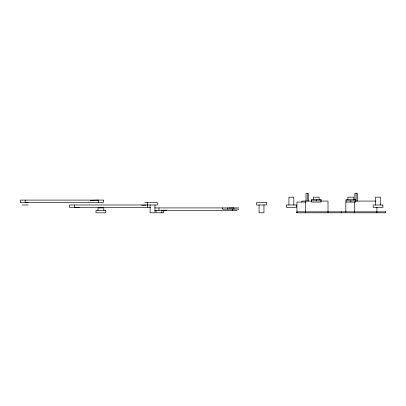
<?xml version="1.0" encoding="UTF-8"?>
<svg xmlns="http://www.w3.org/2000/svg" width="406" height="406" viewBox="0 0 406 406"><rect width="100%" height="100%" fill="white"/><g stroke="black" fill="none" stroke-linecap="round" stroke-linejoin="round"><path stroke-width="0.61" d="M307.271 193.195L307.215 201.071M356.163 193.195L356.103 201.071M26.826 202.437L28.08 202.396M90.345 200.361L98.526 200.097L98.526 202.538M79.398 207.263L74.364 207.43L74.364 204.984M141.664 205.228L146.064 205.086M162.248 210.257L166.648 210.115M228.913 208.08L233.947 207.918L233.947 209.141M311.306 200.828L321.08 200.828M345.953 200.828L355.727 200.828M311.767 201.071L301.836 201.071L301.836 202.051M320.811 201.071L328.012 201.071L328.012 212.805M355.387 201.071L375.92 201.071M306.007 202.051L296.948 202.051L296.948 212.805M144.764 202.538L157.421 202.538L157.421 204.984L69.477 204.984L69.477 207.43L150.631 207.43M22.254 204.984L28.121 204.984M154.706 207.918L238.835 207.918M238.835 209.141L222.498 209.141L222.498 207.918M154.706 210.364L237.165 210.364M380.458 205.015L380.458 197.164L375.565 197.164L375.565 205.015M376.9 207.4L376.9 212.805M357.326 201.071L357.326 193.251L354.88 193.251L354.88 199.869M354.413 201.706L354.413 212.805M353.773 199.605L353.773 197.164L347.906 197.164L347.906 199.605M350.84 200.828L350.84 202.051M345.953 202.051L345.953 199.605L355.727 199.605L355.727 202.051L345.836 202.051L345.836 212.176M341.213 211.83L341.213 212.805M319.126 199.605L319.126 197.164L313.259 197.164L313.259 199.605M316.193 199.605L316.193 200.828M308.438 201.071L308.438 193.251L305.992 193.251L305.992 201.071M305.52 201.071L305.52 212.805M293.812 205.015L293.812 197.164L288.92 197.164L288.92 205.015M263.951 204.954L263.951 212.805L259.058 212.805L259.058 204.954M232.273 209.141L232.273 210.364M227.385 207.918L227.385 209.141M163.542 210.364L163.542 212.805L156.005 212.805L156.005 210.364M161.872 210.364L161.872 212.805M158.939 207.918L158.939 210.364M154.98 204.954L154.98 212.805L150.093 212.805L150.093 204.954M147.698 204.984L147.698 207.43M147.642 202.538L147.642 204.984M103.829 210.364L103.829 207.918L97.963 207.918L97.963 210.364M25.187 200.097L25.187 202.538M321.08 199.605L311.306 199.605L311.306 202.051L321.08 202.051L321.08 199.605M103.413 200.097L20.3 200.097L20.3 202.538L103.413 202.538L103.413 200.097M266.392 202.538L256.612 202.538L256.612 204.984L266.392 204.984L266.392 202.538M296.253 204.984L286.474 204.984L286.474 207.43L296.253 207.43L296.253 204.984M382.899 204.984L373.119 204.984L373.119 207.43L382.899 207.43L382.899 204.984M105.783 210.364L96.004 210.364L96.004 212.805L105.783 212.805L105.783 210.364M385.7 211.83L296.72 211.83L296.72 212.805L385.7 212.805L385.7 211.83"/></g></svg>
